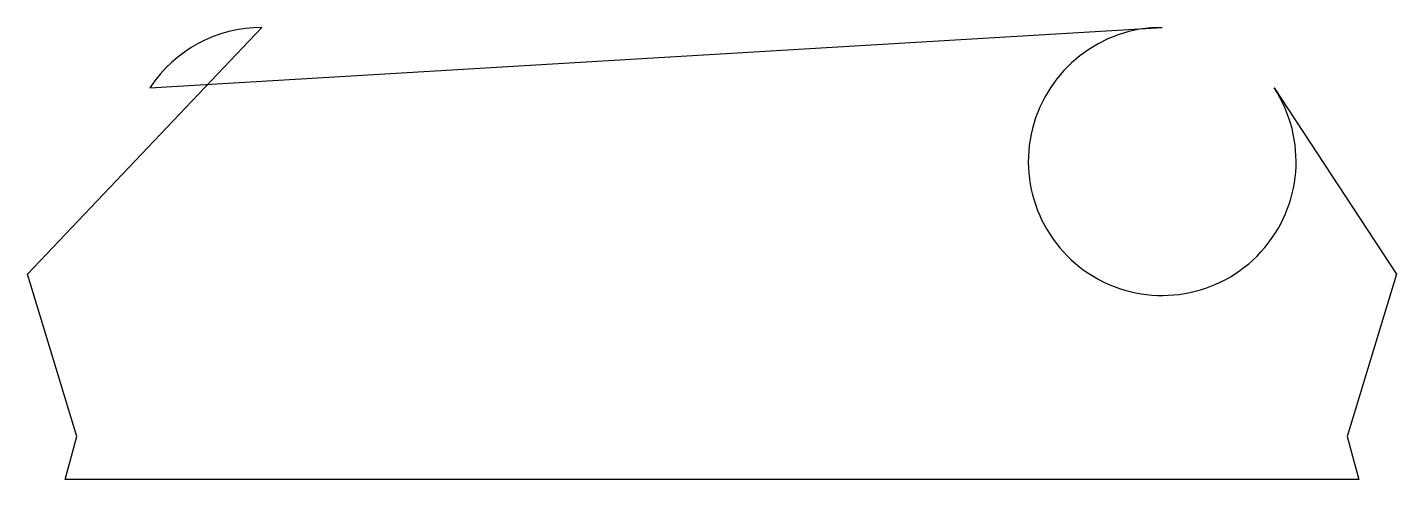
# Model space of a CAD drawing. Header units: metres. Extents: x -22.3 to 22.3, y 0 to 14.7.
import ezdxf

# ---------------------------------------------------------------- set-up
doc = ezdxf.new("R2010")
doc.units = ezdxf.units.M
doc.layers.add('CUT', color=1, linetype='Continuous')

msp = doc.modelspace()

# ---------------------------------------------------------------- linework, layer by layer
at = {"layer": 'CUT'}
for p, q in [((-22.28, 6.682), (-14.652, 14.7)), ((-18.291, 12.739), (14.652, 14.7)), ((18.291, 12.739), (22.28, 6.682)), ((-20.67, 1.4), (-22.28, 6.682)), ((22.28, 6.682), (20.67, 1.4)), ((-21.05, 0), (-20.67, 1.4)), ((20.67, 1.4), (21.05, 0)), ((21.05, 0), (-21.05, 0))]:
    msp.add_line(p, q, dxfattribs=at)
for centre, end in [((-14.652, 10.343), 146.633), ((14.652, 10.343), 33.367)]:
    msp.add_arc(centre, 4.357, 90, end, dxfattribs=at)

doc.saveas('drawing.dxf')
